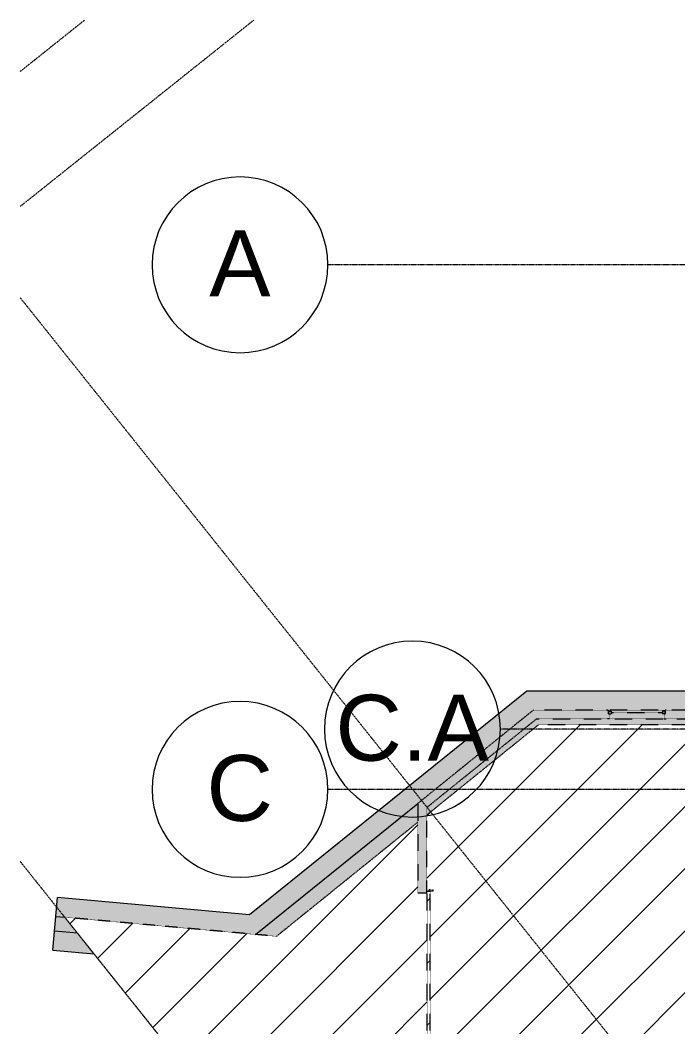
# Model space of a CAD drawing. Header units: inches. Extents: x -4124 to 1943, y 10204 to 12096.
# Drawn here: x -4124 to -3675, y 11240 to 11927 of the extents above; entities that cross this region are included whole.
import ezdxf

# ---------------------------------------------------------------- set-up
doc = ezdxf.new("R2010")
doc.units = ezdxf.units.IN
doc.header["$MEASUREMENT"] = 0
for name, pattern in [('Demolished', [0.1875, 0.125, -0.0625]), ('Double Dash 3_8_', [1, 0.375, -0.125, 0.125, -0.125, 0.125, -0.125]), ('Grid Line 1_2_', [0.875, 0.5, -0.125, 0.125, -0.125])]:
    doc.linetypes.add(name, pattern=pattern)
for name, color, linetype, lineweight in [('A-DOOR', 31, 'Continuous', 9), ('A-FLOR', 192, 'Demolished', 9), ('A-FLOR-PATT', 8, 'Demolished', 9), ('A-GLAZ', 151, 'Demolished', 9), ('A-WALL', 113, 'Continuous', 9), ('C-PROP-LINE', 91, 'Double Dash 3_8_', 13), ('S-FNDN', 32, 'Continuous', 9), ('S-GRID', 1, 'Continuous', 9), ('S-GRID-IDEN', 1, 'Continuous', 9)]:
    doc.layers.add(name, color=color, linetype=linetype, lineweight=lineweight)
doc.styles.add('Arial', font='arial.ttf', dxfattribs={"height": 45})
pattern_1 = [(359.137, (-11193.875, -39.313), (21.213218923, 0.319530762), [])]

# ---------------------------------------------------------------- blocks, each defined once
blk = doc.blocks.new('Door-Sectional_DesignersChoice_Amarr - EXISTING 1-1400193-DEMO PLAN - 1ST FLOOR')
at = {"layer": 'A-DOOR', "linetype": 'Demolished'}
h = blk.add_hatch(dxfattribs=at)
h.set_pattern_fill('FP_21', color=20, style=0, pattern_type=2)
h.set_pattern_definition(pattern_1)
h.paths.add_polyline_path([(-8.28, -39.03), (-8.28, -39.16), (-7.28, -39.09), (-7.28, -38.44), (-8.28, -38.44)], flags=0)
h = blk.add_hatch(dxfattribs=at)
h.set_pattern_fill('FP_20', color=20, style=0, pattern_type=2)
h.set_pattern_definition([(315, (-11193.875, -3883.542), (21.2132, 21.2132), [])])
h.paths.add_polyline_path([(-7, -39.03), (139, -39.03), (139, -37.15), (-7, -37.15)], flags=0)
h = blk.add_hatch(dxfattribs=at)
h.set_pattern_fill('FP_21', color=20, style=0, pattern_type=2)
h.set_pattern_definition(pattern_1)
h.paths.add_polyline_path([(139.28, -39.03), (139.28, -39.16), (140.28, -39.09), (140.28, -38.44), (139.28, -38.44)], flags=0)
at = {"layer": 'A-DOOR', "color": 10, "linetype": 'Demolished'}
for p, q in [((-8.28, -39.16), (-8.28, -38.44)), ((-8.28, -38.44), (-7.28, -38.44)), ((-7.28, -38.44), (-7.28, -39.16)), ((-7, -37.15), (-7, -37.09)), ((-7, -37.09), (139, -37.09)), ((-7, -39.03), (-7, -37.15)), ((-7, -37.15), (139, -37.15)), ((-7, -39.09), (-7, -39.03)), ((-7, -39.03), (139, -39.03)), ((-7, -39.09), (139, -39.09)), ((139, -37.09), (139, -37.15)), ((139, -37.15), (139, -39.03)), ((139, -39.03), (139, -39.09)), ((139.28, -39.16), (139.28, -38.44)), ((139.28, -38.44), (140.28, -38.44)), ((140.28, -38.44), (140.28, -39.16))]:
    blk.add_line(p, q, dxfattribs=at)
at = {"layer": 'A-DOOR', "color": 1, "linetype": 'Demolished', "lineweight": 15}
for p, q in [((-7.28, -39.16), (-8.28, -39.16)), ((-8.28, -39.16), (-8.28, -41.16)), ((-8.28, -41.16), (-7.28, -41.16)), ((-7.28, -41.16), (-7.28, -39.16)), ((140.28, -39.16), (139.28, -39.16)), ((139.28, -39.16), (139.28, -41.16)), ((139.28, -41.16), (140.28, -41.16)), ((140.28, -41.16), (140.28, -39.16))]:
    blk.add_line(p, q, dxfattribs=at)
blk = doc.blocks.new('Casement 3x3 with Trim - 40_ x 48_-1264164-DEMO PLAN - 1ST FLOOR')
at = {"layer": 'A-GLAZ', "color": 1, "lineweight": 15}
for p, q in [((-20, 3), (-19.25, 3)), ((-19.25, 0.5), (-19.25, 3)), ((-19.25, 2.25), (-19.25, 0.5)), ((-19.25, 2.25), (-17.5, 2.25)), ((-19.25, 0.5), (-17.5, 0.5)), ((-19.25, 0.5), (-18.75, 0.5)), ((-18.75, -3), (-18.75, 0.5)), ((-17.5, 2.25), (-17.5, 0.5)), ((-17.5, 1.375), (17.5, 1.375)), ((17.5, 2.25), (17.5, 0.5)), ((19.25, 2.25), (17.5, 2.25)), ((19.25, 0.5), (17.5, 0.5)), ((18.75, 0.5), (19.25, 0.5)), ((18.75, 0.5), (18.75, -3)), ((19.25, 0.5), (19.25, 3)), ((20, 3), (19.25, 3)), ((19.25, 2.25), (19.25, 0.5)), ((-18.75, -3), (-20, -3)), ((18.75, -3), (20, -3))]:
    blk.add_line(p, q, dxfattribs=at)
blk = doc.blocks.new('Family - ___-1416994-DEMO PLAN - 1ST FLOOR')
at = {"layer": 'C-PROP-LINE'}
for p, q in [((-4080.21, 11927.42), (-4124.18, 11892.33)), ((-4124.18, 11353.21), (-3256.26, 10265.54))]:
    blk.add_line(p, q, dxfattribs=at)
blk = doc.blocks.new('Family - ___-1442676-DEMO PLAN - 1ST FLOOR')
at = {"layer": 'C-PROP-LINE'}
for p, q in [((-3964.78, 11927.42), (-4124.18, 11800.22)), ((-4124.18, 11738), (-2969.59, 10291.07))]:
    blk.add_line(p, q, dxfattribs=at)
blk = doc.blocks.new('Grid - Grid Head - Circle-50561-DEMO PLAN - 1ST FLOOR')
at = {"layer": 'S-GRID-IDEN'}
for start, end in [(360, 180), (180, 360)]:
    blk.add_arc((0, 0), 0.25, start, end, dxfattribs=at)

msp = doc.modelspace()

# ---------------------------------------------------------------- hatches: boundary and pattern name
at = {"layer": 'A-FLOR-PATT'}
h = msp.add_hatch(dxfattribs=at)
h.set_pattern_fill('FP_24', color=20, style=0, pattern_type=2)
h.set_pattern_definition([(45, (0, 0), (-21.2132, 21.2132), [])])
h.paths.add_polyline_path([(-3208.94, 10614.8), (-3208.94, 10638.8), (-3208.83, 10638.8), (-3208.83, 10639.02), (-3042.95, 10639.02), (-3042.95, 10647.21), (-3077.2, 10647.21), (-3077.2, 10648.96), (-3042.95, 10648.96), (-3042.95, 10794.17), (-3667.45, 10794.17), (-3667.45, 10835.86), (-3700.34, 10835.86), (-3852.8, 11018.55), (-3852.8, 11187.87), (-3846.8, 11187.87), (-3846.8, 11020.72), (-3697.54, 10841.86), (-3667.45, 10841.86), (-3667.45, 11278.12), (-3656.38, 11278.12), (-3656.32, 11278.26), (-3656.38, 11282.94), (-3656.46, 11283.12), (-3656.79, 11283.26), (-3658.2, 11283.26), (-3658.2, 11283.54), (-3654.2, 11283.54), (-3654.2, 11283.26), (-3655.62, 11283.26), (-3655.96, 11283.09), (-3656.09, 11282.79), (-3656.03, 11278.12), (-3428.38, 11278.12), (-3428.32, 11278.26), (-3428.38, 11282.94), (-3428.46, 11283.12), (-3428.79, 11283.26), (-3430.2, 11283.26), (-3430.2, 11283.54), (-3426.2, 11283.54), (-3426.2, 11283.26), (-3427.62, 11283.26), (-3427.96, 11283.09), (-3428.09, 11282.79), (-3428.03, 11278.12), (-3222.38, 11278.12), (-3222.32, 11278.26), (-3222.38, 11282.94), (-3222.46, 11283.12), (-3222.79, 11283.26), (-3224.2, 11283.26), (-3224.2, 11283.54), (-3220.2, 11283.54), (-3220.2, 11283.26), (-3221.62, 11283.26), (-3221.96, 11283.09), (-3222.09, 11282.79), (-3222.03, 11278.12), (-3218.45, 11278.12), (-3218.45, 11409.52), (-3219.2, 11409.52), (-3219.2, 11411.52), (-3217.27, 11411.52), (-3217.27, 11412.15), (-3215.39, 11412.15), (-3215.39, 11411.52), (-3213.45, 11411.52), (-3213.45, 11409.52), (-3212.45, 11409.52), (-3212.45, 11278.12), (-3042.95, 11278.12), (-3042.95, 11458.77), (-3044.7, 11458.64), (-3044.7, 11458.77), (-3212.45, 11458.77), (-3212.45, 11446.52), (-3770.47, 11446.52), (-3846.8, 11384.86), (-3846.8, 11331.87), (-3852.8, 11331.87), (-3852.8, 11380.02), (-3949.26, 11302.1), (-4093.77, 11315.1), (-3553.79, 10638.4), (-3295.78, 10638.4), (-3212.45, 10615.76)], flags=0)
h.paths.add_polyline_path([(-3209.68, 10808.49), (-3148.45, 10808.49), (-3148.45, 10817.77), (-3147.58, 10817.77), (-3147.58, 10819.77), (-3145.64, 10819.77), (-3145.64, 10820.4), (-3143.77, 10820.4), (-3143.77, 10819.77), (-3141.83, 10819.77), (-3141.83, 10817.77), (-3140.83, 10817.77), (-3140.83, 10808.49), (-3042.95, 10808.49), (-3042.95, 10927.9), (-3097.7, 10927.9), (-3097.7, 10905.9), (-3140.83, 10905.9), (-3140.83, 10853.77), (-3141.83, 10853.77), (-3141.83, 10851.77), (-3143.77, 10851.77), (-3143.77, 10851.15), (-3145.64, 10851.15), (-3145.64, 10851.77), (-3147.58, 10851.77), (-3147.58, 10853.77), (-3148.45, 10853.77), (-3148.45, 10938.02), (-3140.83, 10938.02), (-3140.83, 10913.52), (-3105.33, 10913.52), (-3105.22, 10935.52), (-3042.95, 10935.52), (-3042.95, 11263.8), (-3661.45, 11263.8), (-3661.45, 11064.77), (-3538.45, 11064.77), (-3538.45, 11044.96), (-3539.45, 11044.96), (-3539.45, 11042.96), (-3541.39, 11042.96), (-3541.39, 11042.33), (-3543.27, 11042.33), (-3543.27, 11042.96), (-3545.2, 11042.96), (-3545.2, 11044.96), (-3546.08, 11044.96), (-3546.08, 11057.15), (-3661.45, 11057.15), (-3661.45, 10808.49), (-3546.08, 10808.49), (-3546.08, 11004.96), (-3545.2, 11004.96), (-3545.2, 11006.96), (-3543.27, 11006.96), (-3543.27, 11007.58), (-3541.39, 11007.58), (-3541.39, 11006.96), (-3539.45, 11006.96), (-3539.45, 11004.96), (-3538.45, 11004.96), (-3538.45, 10808.49), (-3212.45, 10808.49)], flags=0)
h.paths.add_polyline_path([(-3120.74, 10819.77), (-3141.83, 10819.77), (-3141.83, 10821.52), (-3109.83, 10821.52), (-3109.83, 10819.77)], flags=0)
h.paths.add_polyline_path([(-3514.68, 11006.96), (-3539.45, 11006.96), (-3539.45, 11008.71), (-3503.45, 11008.71), (-3503.45, 11006.96)], flags=0)
h.paths.add_polyline_path([(-3844.45, 11185.59), (-3845.1, 11185.59), (-3845.1, 11186.59), (-3842.38, 11186.59), (-3842.38, 11185.59), (-3844.38, 11185.59)], flags=0)
h.paths.add_polyline_path([(-3846.45, 11186.87), (-3846.39, 11332.87), (-3844.45, 11332.87), (-3844.51, 11186.87), (-3846.39, 11186.87)], flags=0)
h.paths.add_polyline_path([(-3844.45, 11333.16), (-3845.1, 11333.16), (-3845.1, 11334.16), (-3842.38, 11334.16), (-3842.38, 11333.16), (-3844.38, 11333.16)], flags=0)
h.paths.add_polyline_path([(-3177.45, 11411.52), (-3213.45, 11411.52), (-3213.45, 11413.27), (-3177.45, 11413.27)], flags=0)
at = {"layer": 'A-WALL'}
for points in [[(-3275.45, 11450.52), (-3212.45, 11450.52), (-3212.5, 11456.52), (-3774.01, 11456.52), (-3781.44, 11450.52), (-3295.79, 11450.52)], [(-3846.8, 11390.01), (-3771.89, 11450.52), (-3781.44, 11450.52), (-3846.8, 11397.72)]]:
    msp.add_hatch(color=8, dxfattribs=at).paths.add_polyline_path(points, flags=0)
h = msp.add_hatch(color=8, dxfattribs=at)
h.paths.add_polyline_path([(-3846.8, 11020.72), (-3846.8, 11187.87), (-3852.8, 11187.87), (-3852.8, 11027.91)], flags=0)
h.paths.add_polyline_path([(-3846.8, 11331.87), (-3846.8, 11397.72), (-3852.8, 11392.87), (-3852.8, 11331.87)], flags=0)
at = {"layer": 'S-FNDN'}
for points in [[(-3963.58, 11303.39), (-3774.01, 11456.52), (-3778.6, 11469.52), (-3967.66, 11316.81), (-3964.28, 11305.68)], [(-3212.45, 11456.52), (-3212.45, 11469.52), (-3778.6, 11469.52), (-3774.01, 11456.52), (-3212.5, 11456.52)], [(-3776.84, 11446.52), (-3212.45, 11446.52), (-3212.47, 11449.52), (-3213.45, 11449.52), (-3213.45, 11447.52), (-3215.39, 11447.52), (-3215.39, 11446.9), (-3217.27, 11446.9), (-3217.27, 11447.52), (-3219.2, 11447.52), (-3219.2, 11449.52), (-3218.45, 11449.52), (-3218.45, 11450.52), (-3771.89, 11450.52), (-3774.01, 11448.81)], [(-4085.14, 11304.28), (-4093.77, 11315.1), (-4099.78, 11315.64), (-4100.67, 11305.68), (-4093.77, 11305.06)]]:
    msp.add_hatch(color=254, dxfattribs=at).paths.add_polyline_path(points, flags=0)
h = msp.add_hatch(color=7, dxfattribs=at)
h.paths.add_polyline_path([(-3949.26, 11302.1), (-3852.8, 11380.02), (-3852.8, 11392.87), (-3963.58, 11303.39)], flags=0)
h.paths.add_polyline_path([(-3846.8, 11384.86), (-3770.47, 11446.52), (-3776.84, 11446.52), (-3846.8, 11390.01)], flags=0)
h = msp.add_hatch(color=7, dxfattribs=at)
h.paths.add_polyline_path([(-4073.92, 11290.22), (-4085.14, 11304.28), (-4100.67, 11305.68), (-4101.84, 11292.73), (-4093.77, 11292.01)], flags=0)
h.paths.add_polyline_path([(-3963.58, 11303.39), (-3967.66, 11316.81), (-4098.61, 11328.59), (-4099.78, 11315.64), (-3967.66, 11303.75)], flags=0)

# ---------------------------------------------------------------- linework, layer by layer
at = {"layer": 'A-FLOR', "color": 10}
for p, q in [((-3770.47, 11446.52), (-3846.8, 11384.86)), ((-3212.45, 11446.52), (-3770.47, 11446.52)), ((-3852.8, 11380.02), (-3949.26, 11302.1)), ((-3949.26, 11302.1), (-4093.77, 11315.1)), ((-4093.77, 11315.1), (-3553.79, 10638.4))]:
    msp.add_line(p, q, dxfattribs=at)
at = {"layer": 'A-WALL', "color": 1, "linetype": 'Demolished', "lineweight": 15}
for p, q in [((-3774.01, 11456.52), (-3852.8, 11392.87)), ((-3723.45, 11456.52), (-3774.01, 11456.52)), ((-3212.45, 11456.52), (-3723.45, 11456.52)), ((-3846.8, 11390.01), (-3771.89, 11450.52)), ((-3771.89, 11450.52), (-3218.45, 11450.52)), ((-3852.8, 11392.87), (-3852.8, 11331.87)), ((-3846.8, 11331.87), (-3846.8, 11390.01)), ((-3852.8, 11331.87), (-3846.8, 11331.87))]:
    msp.add_line(p, q, dxfattribs=at)
at = {"layer": 'S-FNDN'}
for p, q in [((-3778.6, 11469.52), (-3967.66, 11316.81)), ((-3225.45, 11469.52), (-3778.6, 11469.52)), ((-3963.58, 11303.39), (-3852.8, 11392.87)), ((-4101.84, 11292.73), (-4098.61, 11328.59)), ((-3967.66, 11316.81), (-4098.61, 11328.59)), ((-4099.78, 11315.64), (-4093.77, 11315.1)), ((-4085.14, 11304.28), (-4100.67, 11305.68)), ((-4101.84, 11292.73), (-4073.92, 11290.22))]:
    msp.add_line(p, q, dxfattribs=at)
at = {"layer": 'S-GRID', "linetype": 'Grid Line 1_2_'}
for p, q in [((-1362.8, 11760.4), (-3914.18, 11760.4)), ((-1362.8, 11443.53), (-3796.51, 11443.53)), ((-1362.8, 11402.4), (-3914.18, 11402.4))]:
    msp.add_line(p, q, dxfattribs=at)

# ---------------------------------------------------------------- block references
at = {"layer": 'A-DOOR', "color": 10, "linetype": 'Demolished', "rotation": 89.99999999999959}
msp.add_blockref('Door-Sectional_DesignersChoice_Amarr - EXISTING 1-1400193-DEMO PLAN - 1ST FLOOR', (-3883.54, 11193.87), dxfattribs=at)
at = {"layer": 'A-GLAZ', "color": 10}
msp.add_blockref('Casement 3x3 with Trim - 40_ x 48_-1264164-DEMO PLAN - 1ST FLOOR', (-3703.45, 11453.52), dxfattribs=at)
at = {"layer": 'C-PROP-LINE'}
for name in ['Family - ___-1416994-DEMO PLAN - 1ST FLOOR', 'Family - ___-1442676-DEMO PLAN - 1ST FLOOR']:
    msp.add_blockref(name, (0, 0), dxfattribs=at)
at = {"layer": 'S-GRID-IDEN', "xscale": 239.9999999999998, "yscale": 239.9999999999998, "zscale": 239.9999999999998}
for p, rotation in [((-3974.18, 11760.4), 89.9999999999996), ((-3856.51, 11443.53), 89.99999999999962), ((-3974.18, 11402.4), 89.9999999999996)]:
    msp.add_blockref('Grid - Grid Head - Circle-50561-DEMO PLAN - 1ST FLOOR', p, dxfattribs=dict(at, rotation=rotation))

# ---------------------------------------------------------------- texts
at = {"layer": 'S-GRID-IDEN', "char_height": 45, "attachment_point": 1, "style": 'Arial'}
for s, insert, width in [('A', (-3995.19, 11783.85), 50.7525), ('C.A', (-3909.09, 11466.98), 127.26), ('C', (-3997.08, 11425.85), 55.2975)]:
    msp.add_mtext(s, dxfattribs=dict(at, insert=insert, width=width))

doc.saveas('drawing.dxf')
